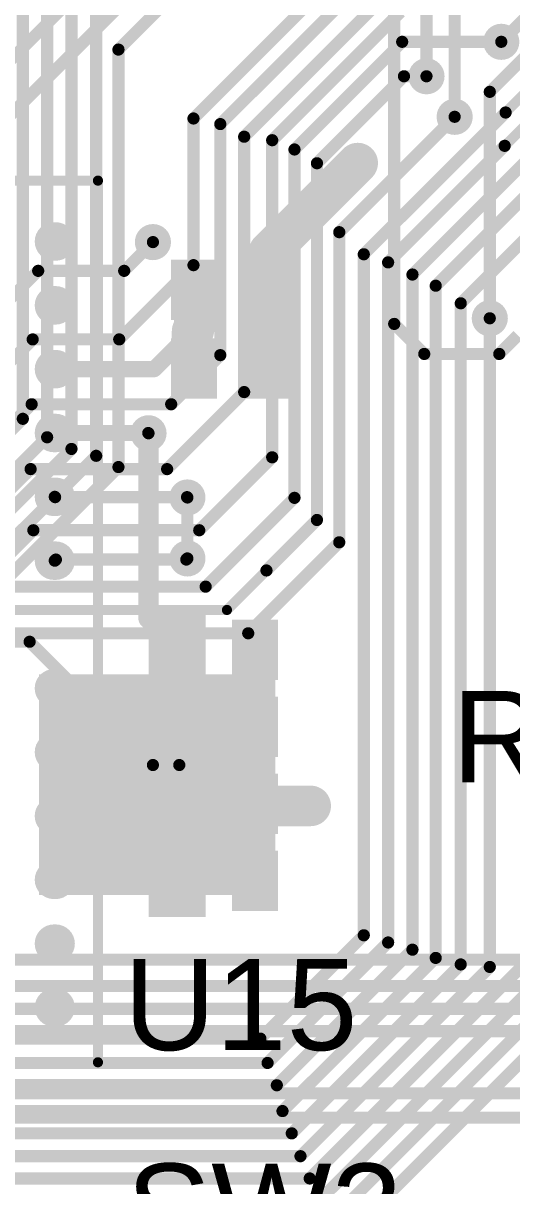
# Model space of a CAD drawing. Header units: millimetres. Extents: x -0.39 to 4.37, y -0.38 to 3.54.
# Drawn here: x 1.048 to 1.289, y 0.075 to 0.649 of the extents above; entities that cross this region are included whole.
import ezdxf

# ---------------------------------------------------------------- set-up
doc = ezdxf.new("R2010")
doc.units = ezdxf.units.MM
doc.header["$MEASUREMENT"] = 0
for name, color, linetype in [('BottomLayer', 5, 'Continuous'), ('BottomPaste', 16, 'Continuous'), ('BottomSolder', 6, 'Continuous'), ('TopLayer', 1, 'Continuous'), ('TopOverlay', 2, 'Continuous'), ('TopPaste', 8, 'Continuous'), ('TopSolder', 216, 'Continuous'), ('ViaHoleLayer', 16, 'Continuous')]:
    doc.layers.add(name, color=color, linetype=linetype)
doc.styles.add('Arial', font='', dxfattribs={"height": 0.2})
doc.styles.get('Arial').set_extended_font_data('Arial')

# ---------------------------------------------------------------- blocks, each defined once
blk = doc.blocks.new('C__0402_B_20')
at = {"layer": 'BottomLayer'}
for points in [[(-0.0095, 0.0125), (-0.0095, -0.0125), (-0.0275, -0.0125), (-0.0275, 0.0125)], [(0.0275, 0.0125), (0.0275, -0.0125), (0.0095, -0.0125), (0.0095, 0.0125)]]:
    blk.add_hatch(color=5, dxfattribs=at).paths.add_polyline_path(points)
at = {"layer": 'BottomPaste'}
for points in [[(-0.0095, 0.0125), (-0.0095, -0.0125), (-0.0275, -0.0125), (-0.0275, 0.0125)], [(0.0275, 0.0125), (0.0275, -0.0125), (0.0095, -0.0125), (0.0095, 0.0125)]]:
    blk.add_hatch(color=16, dxfattribs=at).paths.add_polyline_path(points)
at = {"layer": 'BottomSolder'}
for points in [[(-0.00714, 0.01486), (-0.00714, -0.01486), (-0.02986, -0.01486), (-0.02986, 0.01486)], [(0.02986, 0.01486), (0.02986, -0.01486), (0.00714, -0.01486), (0.00714, 0.01486)]]:
    blk.add_hatch(color=6, dxfattribs=at).paths.add_polyline_path(points)
blk = doc.blocks.new('C__0402_B_22')
at = {"layer": 'BottomLayer'}
for points in [[(-0.0095, 0.0125), (-0.0095, -0.0125), (-0.0275, -0.0125), (-0.0275, 0.0125)], [(0.0275, 0.0125), (0.0275, -0.0125), (0.0095, -0.0125), (0.0095, 0.0125)]]:
    blk.add_hatch(color=5, dxfattribs=at).paths.add_polyline_path(points)
at = {"layer": 'BottomPaste'}
for points in [[(-0.0095, 0.0125), (-0.0095, -0.0125), (-0.0275, -0.0125), (-0.0275, 0.0125)], [(0.0275, 0.0125), (0.0275, -0.0125), (0.0095, -0.0125), (0.0095, 0.0125)]]:
    blk.add_hatch(color=16, dxfattribs=at).paths.add_polyline_path(points)
at = {"layer": 'BottomSolder'}
for points in [[(-0.00714, 0.01486), (-0.00714, -0.01486), (-0.02986, -0.01486), (-0.02986, 0.01486)], [(0.02986, 0.01486), (0.02986, -0.01486), (0.00714, -0.01486), (0.00714, 0.01486)]]:
    blk.add_hatch(color=6, dxfattribs=at).paths.add_polyline_path(points)
blk = doc.blocks.new('C__0402_B_24')
at = {"layer": 'BottomLayer'}
for points in [[(-0.0095, 0.0125), (-0.0095, -0.0125), (-0.0275, -0.0125), (-0.0275, 0.0125)], [(0.0275, 0.0125), (0.0275, -0.0125), (0.0095, -0.0125), (0.0095, 0.0125)]]:
    blk.add_hatch(color=5, dxfattribs=at).paths.add_polyline_path(points)
at = {"layer": 'BottomPaste'}
for points in [[(-0.0095, 0.0125), (-0.0095, -0.0125), (-0.0275, -0.0125), (-0.0275, 0.0125)], [(0.0275, 0.0125), (0.0275, -0.0125), (0.0095, -0.0125), (0.0095, 0.0125)]]:
    blk.add_hatch(color=16, dxfattribs=at).paths.add_polyline_path(points)
at = {"layer": 'BottomSolder'}
for points in [[(-0.00714, 0.01486), (-0.00714, -0.01486), (-0.02986, -0.01486), (-0.02986, 0.01486)], [(0.02986, 0.01486), (0.02986, -0.01486), (0.00714, -0.01486), (0.00714, 0.01486)]]:
    blk.add_hatch(color=6, dxfattribs=at).paths.add_polyline_path(points)
blk = doc.blocks.new('C__0402_B_35')
at = {"layer": 'BottomLayer'}
for points in [[(-0.0095, 0.0125), (-0.0095, -0.0125), (-0.0275, -0.0125), (-0.0275, 0.0125)], [(0.0275, 0.0125), (0.0275, -0.0125), (0.0095, -0.0125), (0.0095, 0.0125)]]:
    blk.add_hatch(color=5, dxfattribs=at).paths.add_polyline_path(points)
at = {"layer": 'BottomPaste'}
for points in [[(-0.0095, 0.0125), (-0.0095, -0.0125), (-0.0275, -0.0125), (-0.0275, 0.0125)], [(0.0275, 0.0125), (0.0275, -0.0125), (0.0095, -0.0125), (0.0095, 0.0125)]]:
    blk.add_hatch(color=16, dxfattribs=at).paths.add_polyline_path(points)
at = {"layer": 'BottomSolder'}
for points in [[(-0.00714, 0.01486), (-0.00714, -0.01486), (-0.02986, -0.01486), (-0.02986, 0.01486)], [(0.02986, 0.01486), (0.02986, -0.01486), (0.00714, -0.01486), (0.00714, 0.01486)]]:
    blk.add_hatch(color=6, dxfattribs=at).paths.add_polyline_path(points)
blk = doc.blocks.new('C__0402_B_295')
at = {"layer": 'BottomLayer'}
for points in [[(-0.0095, 0.0125), (-0.0095, -0.0125), (-0.0275, -0.0125), (-0.0275, 0.0125)], [(0.0275, 0.0125), (0.0275, -0.0125), (0.0095, -0.0125), (0.0095, 0.0125)]]:
    blk.add_hatch(color=5, dxfattribs=at).paths.add_polyline_path(points)
at = {"layer": 'BottomPaste'}
for points in [[(-0.0095, 0.0125), (-0.0095, -0.0125), (-0.0275, -0.0125), (-0.0275, 0.0125)], [(0.0275, 0.0125), (0.0275, -0.0125), (0.0095, -0.0125), (0.0095, 0.0125)]]:
    blk.add_hatch(color=16, dxfattribs=at).paths.add_polyline_path(points)
at = {"layer": 'BottomSolder'}
for points in [[(-0.00714, 0.01486), (-0.00714, -0.01486), (-0.02986, -0.01486), (-0.02986, 0.01486)], [(0.02986, 0.01486), (0.02986, -0.01486), (0.00714, -0.01486), (0.00714, 0.01486)]]:
    blk.add_hatch(color=6, dxfattribs=at).paths.add_polyline_path(points)
blk = doc.blocks.new('C__0402_B_355')
at = {"layer": 'BottomLayer'}
for points in [[(-0.0095, 0.0125), (-0.0095, -0.0125), (-0.0275, -0.0125), (-0.0275, 0.0125)], [(0.0275, 0.0125), (0.0275, -0.0125), (0.0095, -0.0125), (0.0095, 0.0125)]]:
    blk.add_hatch(color=5, dxfattribs=at).paths.add_polyline_path(points)
at = {"layer": 'BottomPaste'}
for points in [[(-0.0095, 0.0125), (-0.0095, -0.0125), (-0.0275, -0.0125), (-0.0275, 0.0125)], [(0.0275, 0.0125), (0.0275, -0.0125), (0.0095, -0.0125), (0.0095, 0.0125)]]:
    blk.add_hatch(color=16, dxfattribs=at).paths.add_polyline_path(points)
at = {"layer": 'BottomSolder'}
for points in [[(-0.00714, 0.01486), (-0.00714, -0.01486), (-0.02986, -0.01486), (-0.02986, 0.01486)], [(0.02986, 0.01486), (0.02986, -0.01486), (0.00714, -0.01486), (0.00714, 0.01486)]]:
    blk.add_hatch(color=6, dxfattribs=at).paths.add_polyline_path(points)
blk = doc.blocks.new('FBGA_178_SDRAM_368')
at = {"layer": 'TopLayer'}
h = blk.add_hatch(color=1, dxfattribs=at)
edge = h.paths.add_edge_path()
edge.add_arc((-0.18898, -0.20433), 0.00551, 0, 180)
edge.add_line((-0.19449, -0.20433), (-0.19449, -0.20512))
edge.add_arc((-0.18898, -0.20512), 0.00551, 180, 360)
edge.add_line((-0.18346, -0.20512), (-0.18346, -0.20433))
h = blk.add_hatch(color=1, dxfattribs=at)
edge = h.paths.add_edge_path()
edge.add_arc((-0.15748, -0.20433), 0.00551, 0, 180)
edge.add_line((-0.16299, -0.20433), (-0.16299, -0.20512))
edge.add_arc((-0.15748, -0.20512), 0.00551, 180, 360)
edge.add_line((-0.15197, -0.20512), (-0.15197, -0.20433))
h = blk.add_hatch(color=1, dxfattribs=at)
edge = h.paths.add_edge_path()
edge.add_arc((-0.12598, -0.20433), 0.00551, 0, 180)
edge.add_line((-0.1315, -0.20433), (-0.1315, -0.20512))
edge.add_arc((-0.12598, -0.20512), 0.00551, 180, 360)
edge.add_line((-0.12047, -0.20512), (-0.12047, -0.20433))
h = blk.add_hatch(color=1, dxfattribs=at)
edge = h.paths.add_edge_path()
edge.add_arc((-0.09449, -0.20433), 0.00551, 0, 180)
edge.add_line((-0.1, -0.20433), (-0.1, -0.20512))
edge.add_arc((-0.09449, -0.20512), 0.00551, 180, 360)
edge.add_line((-0.08898, -0.20512), (-0.08898, -0.20433))
h = blk.add_hatch(color=1, dxfattribs=at)
edge = h.paths.add_edge_path()
edge.add_arc((-0.06299, -0.20433), 0.00551, 0, 180)
edge.add_line((-0.0685, -0.20433), (-0.0685, -0.20512))
edge.add_arc((-0.06299, -0.20512), 0.00551, 180, 360)
edge.add_line((-0.05748, -0.20512), (-0.05748, -0.20433))
h = blk.add_hatch(color=1, dxfattribs=at)
edge = h.paths.add_edge_path()
edge.add_arc((-0.0315, -0.20433), 0.00551, 0, 180)
edge.add_line((-0.03701, -0.20433), (-0.03701, -0.20512))
edge.add_arc((-0.0315, -0.20512), 0.00551, 180, 360)
edge.add_line((-0.02598, -0.20512), (-0.02598, -0.20433))
h = blk.add_hatch(color=1, dxfattribs=at)
edge = h.paths.add_edge_path()
edge.add_arc((0.0315, -0.20433), 0.00551, 0, 180)
edge.add_line((0.02598, -0.20433), (0.02598, -0.20512))
edge.add_arc((0.0315, -0.20512), 0.00551, 180, 360)
edge.add_line((0.03701, -0.20512), (0.03701, -0.20433))
h = blk.add_hatch(color=1, dxfattribs=at)
edge = h.paths.add_edge_path()
edge.add_arc((0.06299, -0.20433), 0.00551, 0, 180)
edge.add_line((0.05748, -0.20433), (0.05748, -0.20512))
edge.add_arc((0.06299, -0.20512), 0.00551, 180, 360)
edge.add_line((0.0685, -0.20512), (0.0685, -0.20433))
h = blk.add_hatch(color=1, dxfattribs=at)
edge = h.paths.add_edge_path()
edge.add_arc((0.09449, -0.20433), 0.00551, 0, 180)
edge.add_line((0.08898, -0.20433), (0.08898, -0.20512))
edge.add_arc((0.09449, -0.20512), 0.00551, 180, 360)
edge.add_line((0.1, -0.20512), (0.1, -0.20433))
h = blk.add_hatch(color=1, dxfattribs=at)
edge = h.paths.add_edge_path()
edge.add_arc((0.12598, -0.20433), 0.00551, 0, 180)
edge.add_line((0.12047, -0.20433), (0.12047, -0.20512))
edge.add_arc((0.12598, -0.20512), 0.00551, 180, 360)
edge.add_line((0.1315, -0.20512), (0.1315, -0.20433))
h = blk.add_hatch(color=1, dxfattribs=at)
edge = h.paths.add_edge_path()
edge.add_arc((0.15748, -0.20433), 0.00551, 0, 180)
edge.add_line((0.15197, -0.20433), (0.15197, -0.20512))
edge.add_arc((0.15748, -0.20512), 0.00551, 180, 360)
edge.add_line((0.16299, -0.20512), (0.16299, -0.20433))
h = blk.add_hatch(color=1, dxfattribs=at)
edge = h.paths.add_edge_path()
edge.add_arc((0.18898, -0.20433), 0.00551, 0, 180)
edge.add_line((0.18346, -0.20433), (0.18346, -0.20512))
edge.add_arc((0.18898, -0.20512), 0.00551, 180, 360)
edge.add_line((0.19449, -0.20512), (0.19449, -0.20433))
at = {"layer": 'TopPaste'}
h = blk.add_hatch(color=8, dxfattribs=at)
edge = h.paths.add_edge_path()
edge.add_arc((-0.18898, -0.20433), 0.00551, 0, 180)
edge.add_line((-0.19449, -0.20433), (-0.19449, -0.20512))
edge.add_arc((-0.18898, -0.20512), 0.00551, 180, 360)
edge.add_line((-0.18346, -0.20512), (-0.18346, -0.20433))
h = blk.add_hatch(color=8, dxfattribs=at)
edge = h.paths.add_edge_path()
edge.add_arc((-0.15748, -0.20433), 0.00551, 0, 180)
edge.add_line((-0.16299, -0.20433), (-0.16299, -0.20512))
edge.add_arc((-0.15748, -0.20512), 0.00551, 180, 360)
edge.add_line((-0.15197, -0.20512), (-0.15197, -0.20433))
h = blk.add_hatch(color=8, dxfattribs=at)
edge = h.paths.add_edge_path()
edge.add_arc((-0.12598, -0.20433), 0.00551, 0, 180)
edge.add_line((-0.1315, -0.20433), (-0.1315, -0.20512))
edge.add_arc((-0.12598, -0.20512), 0.00551, 180, 360)
edge.add_line((-0.12047, -0.20512), (-0.12047, -0.20433))
h = blk.add_hatch(color=8, dxfattribs=at)
edge = h.paths.add_edge_path()
edge.add_arc((-0.09449, -0.20433), 0.00551, 0, 180)
edge.add_line((-0.1, -0.20433), (-0.1, -0.20512))
edge.add_arc((-0.09449, -0.20512), 0.00551, 180, 360)
edge.add_line((-0.08898, -0.20512), (-0.08898, -0.20433))
h = blk.add_hatch(color=8, dxfattribs=at)
edge = h.paths.add_edge_path()
edge.add_arc((-0.06299, -0.20433), 0.00551, 0, 180)
edge.add_line((-0.0685, -0.20433), (-0.0685, -0.20512))
edge.add_arc((-0.06299, -0.20512), 0.00551, 180, 360)
edge.add_line((-0.05748, -0.20512), (-0.05748, -0.20433))
h = blk.add_hatch(color=8, dxfattribs=at)
edge = h.paths.add_edge_path()
edge.add_arc((-0.0315, -0.20433), 0.00551, 0, 180)
edge.add_line((-0.03701, -0.20433), (-0.03701, -0.20512))
edge.add_arc((-0.0315, -0.20512), 0.00551, 180, 360)
edge.add_line((-0.02598, -0.20512), (-0.02598, -0.20433))
h = blk.add_hatch(color=8, dxfattribs=at)
edge = h.paths.add_edge_path()
edge.add_arc((0.0315, -0.20433), 0.00551, 0, 180)
edge.add_line((0.02598, -0.20433), (0.02598, -0.20512))
edge.add_arc((0.0315, -0.20512), 0.00551, 180, 360)
edge.add_line((0.03701, -0.20512), (0.03701, -0.20433))
h = blk.add_hatch(color=8, dxfattribs=at)
edge = h.paths.add_edge_path()
edge.add_arc((0.06299, -0.20433), 0.00551, 0, 180)
edge.add_line((0.05748, -0.20433), (0.05748, -0.20512))
edge.add_arc((0.06299, -0.20512), 0.00551, 180, 360)
edge.add_line((0.0685, -0.20512), (0.0685, -0.20433))
h = blk.add_hatch(color=8, dxfattribs=at)
edge = h.paths.add_edge_path()
edge.add_arc((0.09449, -0.20433), 0.00551, 0, 180)
edge.add_line((0.08898, -0.20433), (0.08898, -0.20512))
edge.add_arc((0.09449, -0.20512), 0.00551, 180, 360)
edge.add_line((0.1, -0.20512), (0.1, -0.20433))
h = blk.add_hatch(color=8, dxfattribs=at)
edge = h.paths.add_edge_path()
edge.add_arc((0.12598, -0.20433), 0.00551, 0, 180)
edge.add_line((0.12047, -0.20433), (0.12047, -0.20512))
edge.add_arc((0.12598, -0.20512), 0.00551, 180, 360)
edge.add_line((0.1315, -0.20512), (0.1315, -0.20433))
h = blk.add_hatch(color=8, dxfattribs=at)
edge = h.paths.add_edge_path()
edge.add_arc((0.15748, -0.20433), 0.00551, 0, 180)
edge.add_line((0.15197, -0.20433), (0.15197, -0.20512))
edge.add_arc((0.15748, -0.20512), 0.00551, 180, 360)
edge.add_line((0.16299, -0.20512), (0.16299, -0.20433))
h = blk.add_hatch(color=8, dxfattribs=at)
edge = h.paths.add_edge_path()
edge.add_arc((0.18898, -0.20433), 0.00551, 0, 180)
edge.add_line((0.18346, -0.20433), (0.18346, -0.20512))
edge.add_arc((0.18898, -0.20512), 0.00551, 180, 360)
edge.add_line((0.19449, -0.20512), (0.19449, -0.20433))
at = {"layer": 'TopSolder'}
h = blk.add_hatch(color=216, dxfattribs=at)
edge = h.paths.add_edge_path()
edge.add_arc((-0.18898, -0.20433), 0.00951, 0, 180)
edge.add_line((-0.19849, -0.20433), (-0.19849, -0.20512))
edge.add_arc((-0.18898, -0.20512), 0.00951, 180, 360)
edge.add_line((-0.17946, -0.20512), (-0.17946, -0.20433))
h = blk.add_hatch(color=216, dxfattribs=at)
edge = h.paths.add_edge_path()
edge.add_arc((-0.15748, -0.20433), 0.00951, 0, 180)
edge.add_line((-0.16699, -0.20433), (-0.16699, -0.20512))
edge.add_arc((-0.15748, -0.20512), 0.00951, 180, 360)
edge.add_line((-0.14797, -0.20512), (-0.14797, -0.20433))
h = blk.add_hatch(color=216, dxfattribs=at)
edge = h.paths.add_edge_path()
edge.add_arc((-0.12598, -0.20433), 0.00951, 0, 180)
edge.add_line((-0.1355, -0.20433), (-0.1355, -0.20512))
edge.add_arc((-0.12598, -0.20512), 0.00951, 180, 360)
edge.add_line((-0.11647, -0.20512), (-0.11647, -0.20433))
h = blk.add_hatch(color=216, dxfattribs=at)
edge = h.paths.add_edge_path()
edge.add_arc((-0.09449, -0.20433), 0.00951, 0, 180)
edge.add_line((-0.104, -0.20433), (-0.104, -0.20512))
edge.add_arc((-0.09449, -0.20512), 0.00951, 180, 360)
edge.add_line((-0.08498, -0.20512), (-0.08498, -0.20433))
h = blk.add_hatch(color=216, dxfattribs=at)
edge = h.paths.add_edge_path()
edge.add_arc((-0.06299, -0.20433), 0.00951, 0, 180)
edge.add_line((-0.0725, -0.20433), (-0.0725, -0.20512))
edge.add_arc((-0.06299, -0.20512), 0.00951, 180, 360)
edge.add_line((-0.05348, -0.20512), (-0.05348, -0.20433))
h = blk.add_hatch(color=216, dxfattribs=at)
edge = h.paths.add_edge_path()
edge.add_arc((-0.0315, -0.20433), 0.00951, 0, 180)
edge.add_line((-0.04101, -0.20433), (-0.04101, -0.20512))
edge.add_arc((-0.0315, -0.20512), 0.00951, 180, 360)
edge.add_line((-0.02198, -0.20512), (-0.02198, -0.20433))
h = blk.add_hatch(color=216, dxfattribs=at)
edge = h.paths.add_edge_path()
edge.add_arc((0.0315, -0.20433), 0.00951, 0, 180)
edge.add_line((0.02198, -0.20433), (0.02198, -0.20512))
edge.add_arc((0.0315, -0.20512), 0.00951, 180, 360)
edge.add_line((0.04101, -0.20512), (0.04101, -0.20433))
h = blk.add_hatch(color=216, dxfattribs=at)
edge = h.paths.add_edge_path()
edge.add_arc((0.06299, -0.20433), 0.00951, 0, 180)
edge.add_line((0.05348, -0.20433), (0.05348, -0.20512))
edge.add_arc((0.06299, -0.20512), 0.00951, 180, 360)
edge.add_line((0.0725, -0.20512), (0.0725, -0.20433))
h = blk.add_hatch(color=216, dxfattribs=at)
edge = h.paths.add_edge_path()
edge.add_arc((0.09449, -0.20433), 0.00951, 0, 180)
edge.add_line((0.08498, -0.20433), (0.08498, -0.20512))
edge.add_arc((0.09449, -0.20512), 0.00951, 180, 360)
edge.add_line((0.104, -0.20512), (0.104, -0.20433))
h = blk.add_hatch(color=216, dxfattribs=at)
edge = h.paths.add_edge_path()
edge.add_arc((0.12598, -0.20433), 0.00951, 0, 180)
edge.add_line((0.11647, -0.20433), (0.11647, -0.20512))
edge.add_arc((0.12598, -0.20512), 0.00951, 180, 360)
edge.add_line((0.1355, -0.20512), (0.1355, -0.20433))
h = blk.add_hatch(color=216, dxfattribs=at)
edge = h.paths.add_edge_path()
edge.add_arc((0.15748, -0.20433), 0.00951, 0, 180)
edge.add_line((0.14797, -0.20433), (0.14797, -0.20512))
edge.add_arc((0.15748, -0.20512), 0.00951, 180, 360)
edge.add_line((0.16699, -0.20512), (0.16699, -0.20433))
h = blk.add_hatch(color=216, dxfattribs=at)
edge = h.paths.add_edge_path()
edge.add_arc((0.18898, -0.20433), 0.00951, 0, 180)
edge.add_line((0.17946, -0.20433), (0.17946, -0.20512))
edge.add_arc((0.18898, -0.20512), 0.00951, 180, 360)
edge.add_line((0.19849, -0.20512), (0.19849, -0.20433))
at = {"layer": 'TopOverlay', "const_width": 0.005}
for points in [[(-0.216, 0.227), (-0.216, -0.226)], [(0.219, 0.227), (0.219, -0.226)], [(-0.216, -0.226), (0.219, -0.226)]]:
    blk.add_lwpolyline(points, dxfattribs=at)
at = {"layer": 'TopOverlay', "const_width": 0.0025}
for points in [[(-0.21725, -0.226, 1), (-0.21475, -0.226, 1)], [(-0.21725, -0.226, 1), (-0.21475, -0.226, 1)], [(0.21775, -0.226, 1), (0.22025, -0.226, 1)], [(0.21775, -0.226, 1), (0.22025, -0.226, 1)]]:
    blk.add_lwpolyline(points, format="xyb", close=True, dxfattribs=at)

msp = doc.modelspace()

# ---------------------------------------------------------------- hatches: boundary and pattern name
at = {"layer": 'BottomLayer'}
h = msp.add_hatch(color=5, dxfattribs=at)
edge = h.paths.add_edge_path()
edge.add_arc((1.28382, 0.63982), 0.00492, 0, 360)
h = msp.add_hatch(color=5, dxfattribs=at)
edge = h.paths.add_edge_path()
edge.add_arc((1.24692, 0.62282), 0.00492, 0, 360)
h = msp.add_hatch(color=5, dxfattribs=at)
edge = h.paths.add_edge_path()
edge.add_arc((1.26082, 0.60282), 0.00492, 0, 360)
h = msp.add_hatch(color=5, dxfattribs=at)
edge = h.paths.add_edge_path()
edge.add_arc((1.213, 0.58), 0.00591, 0, 360)
h = msp.add_hatch(color=5, dxfattribs=at)
edge = h.paths.add_edge_path()
edge.add_arc((1.112, 0.541), 0.00492, 0, 360)
h = msp.add_hatch(color=5, dxfattribs=at)
edge = h.paths.add_edge_path()
edge.add_arc((1.27814, 0.50342), 0.00492, 0, 360)
h = msp.add_hatch(color=5, dxfattribs=at)
edge = h.paths.add_edge_path()
edge.add_arc((1.13132, 0.49706), 0.00591, 0, 360)
h = msp.add_hatch(color=5, dxfattribs=at)
edge = h.paths.add_edge_path()
edge.add_arc((1.10982, 0.44669), 0.00492, 0, 360)
h = msp.add_hatch(color=5, dxfattribs=at)
edge = h.paths.add_edge_path()
edge.add_arc((1.129, 0.415), 0.00492, 0, 360)
h = msp.add_hatch(color=5, dxfattribs=at)
edge = h.paths.add_edge_path()
edge.add_arc((1.129, 0.38492), 0.00492, 0, 360)
msp.add_hatch(color=5, dxfattribs=at).paths.add_polyline_path([(1.10982, 0.208), (1.138, 0.208), (1.138, 0.3595), (1.10982, 0.3595)])
h = msp.add_hatch(color=5, dxfattribs=at)
edge = h.paths.add_edge_path()
edge.add_arc((1.125, 0.283), 0.00492, 0, 360)
h = msp.add_hatch(color=5, dxfattribs=at)
edge = h.paths.add_edge_path()
edge.add_arc((1.18982, 0.26282), 0.00591, 0, 360)
at = {"layer": 'BottomSolder'}
h = msp.add_hatch(color=6, dxfattribs=at)
edge = h.paths.add_edge_path()
edge.add_arc((1.28382, 0.63982), 0.00892, 0, 360)
h = msp.add_hatch(color=6, dxfattribs=at)
edge = h.paths.add_edge_path()
edge.add_arc((1.24692, 0.62282), 0.00892, 0, 360)
h = msp.add_hatch(color=6, dxfattribs=at)
edge = h.paths.add_edge_path()
edge.add_arc((1.26082, 0.60282), 0.00892, 0, 360)
h = msp.add_hatch(color=6, dxfattribs=at)
edge = h.paths.add_edge_path()
edge.add_arc((1.213, 0.58), 0.00991, 0, 360)
h = msp.add_hatch(color=6, dxfattribs=at)
edge = h.paths.add_edge_path()
edge.add_arc((1.112, 0.541), 0.00892, 0, 360)
h = msp.add_hatch(color=6, dxfattribs=at)
edge = h.paths.add_edge_path()
edge.add_arc((1.27814, 0.50342), 0.00892, 0, 360)
h = msp.add_hatch(color=6, dxfattribs=at)
edge = h.paths.add_edge_path()
edge.add_arc((1.13132, 0.49706), 0.00991, 0, 360)
h = msp.add_hatch(color=6, dxfattribs=at)
edge = h.paths.add_edge_path()
edge.add_arc((1.10982, 0.44669), 0.00892, 0, 360)
h = msp.add_hatch(color=6, dxfattribs=at)
edge = h.paths.add_edge_path()
edge.add_arc((1.129, 0.415), 0.00892, 0, 360)
h = msp.add_hatch(color=6, dxfattribs=at)
edge = h.paths.add_edge_path()
edge.add_arc((1.129, 0.38492), 0.00892, 0, 360)
h = msp.add_hatch(color=6, dxfattribs=at)
edge = h.paths.add_edge_path()
edge.add_arc((1.125, 0.283), 0.00892, 0, 360)
h = msp.add_hatch(color=6, dxfattribs=at)
edge = h.paths.add_edge_path()
edge.add_arc((1.18982, 0.26282), 0.00991, 0, 360)
at = {"layer": 'TopLayer'}
h = msp.add_hatch(color=1, dxfattribs=at)
edge = h.paths.add_edge_path()
edge.add_arc((1.28382, 0.63982), 0.00492, 0, 360)
h = msp.add_hatch(color=1, dxfattribs=at)
edge = h.paths.add_edge_path()
edge.add_arc((1.24692, 0.62282), 0.00492, 0, 360)
h = msp.add_hatch(color=1, dxfattribs=at)
edge = h.paths.add_edge_path()
edge.add_arc((1.26082, 0.60282), 0.00492, 0, 360)
h = msp.add_hatch(color=1, dxfattribs=at)
edge = h.paths.add_edge_path()
edge.add_arc((1.213, 0.58), 0.00591, 0, 360)
h = msp.add_hatch(color=1, dxfattribs=at)
edge = h.paths.add_edge_path()
edge.add_arc((1.112, 0.541), 0.00492, 0, 360)
h = msp.add_hatch(color=1, dxfattribs=at)
edge = h.paths.add_edge_path()
edge.add_arc((1.27814, 0.50342), 0.00492, 0, 360)
h = msp.add_hatch(color=1, dxfattribs=at)
edge = h.paths.add_edge_path()
edge.add_arc((1.13132, 0.49706), 0.00591, 0, 360)
h = msp.add_hatch(color=1, dxfattribs=at)
edge = h.paths.add_edge_path()
edge.add_arc((1.10982, 0.44669), 0.00492, 0, 360)
h = msp.add_hatch(color=1, dxfattribs=at)
edge = h.paths.add_edge_path()
edge.add_arc((1.129, 0.415), 0.00492, 0, 360)
h = msp.add_hatch(color=1, dxfattribs=at)
edge = h.paths.add_edge_path()
edge.add_arc((1.129, 0.38492), 0.00492, 0, 360)
msp.add_hatch(color=1, dxfattribs=at).paths.add_polyline_path([(1.05582, 0.21882), (1.16182, 0.21882), (1.16182, 0.32782), (1.05582, 0.32782)])
h = msp.add_hatch(color=1, dxfattribs=at)
edge = h.paths.add_edge_path()
edge.add_arc((1.125, 0.283), 0.00492, 0, 360)
h = msp.add_hatch(color=1, dxfattribs=at)
edge = h.paths.add_edge_path()
edge.add_arc((1.18982, 0.26282), 0.00591, 0, 360)
at = {"layer": 'TopSolder'}
h = msp.add_hatch(color=216, dxfattribs=at)
edge = h.paths.add_edge_path()
edge.add_arc((1.28382, 0.63982), 0.00892, 0, 360)
h = msp.add_hatch(color=216, dxfattribs=at)
edge = h.paths.add_edge_path()
edge.add_arc((1.24692, 0.62282), 0.00892, 0, 360)
h = msp.add_hatch(color=216, dxfattribs=at)
edge = h.paths.add_edge_path()
edge.add_arc((1.26082, 0.60282), 0.00892, 0, 360)
h = msp.add_hatch(color=216, dxfattribs=at)
edge = h.paths.add_edge_path()
edge.add_arc((1.213, 0.58), 0.00991, 0, 360)
h = msp.add_hatch(color=216, dxfattribs=at)
edge = h.paths.add_edge_path()
edge.add_arc((1.112, 0.541), 0.00892, 0, 360)
h = msp.add_hatch(color=216, dxfattribs=at)
edge = h.paths.add_edge_path()
edge.add_arc((1.27814, 0.50342), 0.00892, 0, 360)
h = msp.add_hatch(color=216, dxfattribs=at)
edge = h.paths.add_edge_path()
edge.add_arc((1.13132, 0.49706), 0.00991, 0, 360)
h = msp.add_hatch(color=216, dxfattribs=at)
edge = h.paths.add_edge_path()
edge.add_arc((1.10982, 0.44669), 0.00892, 0, 360)
h = msp.add_hatch(color=216, dxfattribs=at)
edge = h.paths.add_edge_path()
edge.add_arc((1.129, 0.415), 0.00892, 0, 360)
h = msp.add_hatch(color=216, dxfattribs=at)
edge = h.paths.add_edge_path()
edge.add_arc((1.129, 0.38492), 0.00892, 0, 360)
h = msp.add_hatch(color=216, dxfattribs=at)
edge = h.paths.add_edge_path()
edge.add_arc((1.125, 0.283), 0.00892, 0, 360)
h = msp.add_hatch(color=216, dxfattribs=at)
edge = h.paths.add_edge_path()
edge.add_arc((1.18982, 0.26282), 0.00991, 0, 360)
at = {"layer": 'ViaHoleLayer'}
h = msp.add_hatch(color=16, dxfattribs=at)
edge = h.paths.add_edge_path()
edge.add_arc((1.28382, 0.63982), 0.00394, 0, 360)
h = msp.add_hatch(color=16, dxfattribs=at)
edge = h.paths.add_edge_path()
edge.add_arc((1.24692, 0.62282), 0.00394, 0, 360)
h = msp.add_hatch(color=16, dxfattribs=at)
edge = h.paths.add_edge_path()
edge.add_arc((1.26082, 0.60282), 0.00394, 0, 360)
h = msp.add_hatch(color=16, dxfattribs=at)
edge = h.paths.add_edge_path()
edge.add_arc((1.213, 0.58), 0.00394, 0, 360)
h = msp.add_hatch(color=16, dxfattribs=at)
edge = h.paths.add_edge_path()
edge.add_arc((1.112, 0.541), 0.00394, 0, 360)
h = msp.add_hatch(color=16, dxfattribs=at)
edge = h.paths.add_edge_path()
edge.add_arc((1.27814, 0.50342), 0.00394, 0, 360)
h = msp.add_hatch(color=16, dxfattribs=at)
edge = h.paths.add_edge_path()
edge.add_arc((1.13132, 0.49706), 0.00394, 0, 360)
h = msp.add_hatch(color=16, dxfattribs=at)
edge = h.paths.add_edge_path()
edge.add_arc((1.10982, 0.44669), 0.00394, 0, 360)
h = msp.add_hatch(color=16, dxfattribs=at)
edge = h.paths.add_edge_path()
edge.add_arc((1.129, 0.415), 0.00394, 0, 360)
h = msp.add_hatch(color=16, dxfattribs=at)
edge = h.paths.add_edge_path()
edge.add_arc((1.129, 0.38492), 0.00394, 0, 360)
h = msp.add_hatch(color=16, dxfattribs=at)
edge = h.paths.add_edge_path()
edge.add_arc((1.125, 0.283), 0.00394, 0, 360)
h = msp.add_hatch(color=16, dxfattribs=at)
edge = h.paths.add_edge_path()
edge.add_arc((1.18982, 0.26282), 0.00394, 0, 360)

# ---------------------------------------------------------------- linework, layer by layer
at = {"layer": 'BottomLayer'}
for points, const_width in [([(1.04782, 0.45382), (1.04782, 0.76382)], 0.006), ([(1.28382, 0.63982), (1.40164, 0.75764)], 0.006), ([(1.05982, 0.44471), (1.05982, 0.75182)], 0.006), ([(1.231, 0.50064), (1.231, 0.74364)], 0.006), ([(1.07182, 0.43895), (1.07182, 0.74082)], 0.006), ([(1.095, 0.636), (1.19882, 0.73982)], 0.006), ([(1.27814, 0.61514), (1.405, 0.742)], 0.006), ([(1.084, 0.43557), (1.084, 0.729)], 0.006), ([(1.24692, 0.62282), (1.24692, 0.72392)], 0.006), ([(1.26082, 0.60282), (1.26082, 0.66582)], 0.006), ([(1.095, 0.43), (1.095, 0.636)], 0.006), ([(1.27814, 0.50342), (1.27814, 0.61514)], 0.006), ([(1.16932, 0.53632), (1.213, 0.58)], 0.02), ([(1.16932, 0.51745), (1.16932, 0.53632)], 0.02), ([(1.13232, 0.49806), (1.13232, 0.51745)], 0.02), ([(1.16932, 0.47867), (1.16932, 0.51745)], 0.02), ([(1.13132, 0.47967), (1.13132, 0.49706)], 0.02), ([(1.13209, 0.49706), (1.13209, 0.49783)], 0.02), ([(1.231, 0.50064), (1.24582, 0.48582)], 0.006), ([(1.28282, 0.48582), (1.292, 0.495)], 0.006), ([(1.13132, 0.47967), (1.13232, 0.47867)], 0.02), ([(1.24582, 0.48582), (1.28282, 0.48582)], 0.006), ([(1.00031, 0.40631), (1.04782, 0.45382)], 0.006), ([(1.02167, 0.40656), (1.05982, 0.44471)], 0.006), ([(1.10982, 0.35532), (1.10982, 0.44669)], 0.01), ([(1.0257, 0.39282), (1.07182, 0.43895)], 0.006), ([(1.02325, 0.37481), (1.084, 0.43557)], 0.006), ([(1.02482, 0.35982), (1.095, 0.43)], 0.006), ([(1.129, 0.38492), (1.129, 0.415)], 0.006), ([(1.10982, 0.35532), (1.11782, 0.34732)], 0.01), ([(1.11782, 0.34732), (1.12132, 0.34732)], 0.01), ([(1.12132, 0.34732), (1.12532, 0.34332)], 0.01), ([(0.60632, 0.34382), (1.05118, 0.34382)], 0.006), ([(1.05118, 0.34382), (1.112, 0.283)], 0.006), ([(1.12532, 0.33982), (1.12532, 0.34332)], 0.01), ([(1.12532, 0.32382), (1.12532, 0.33982)], 0.01), ([(1.16232, 0.30182), (1.16232, 0.33982)], 0.02), ([(1.12532, 0.30182), (1.12532, 0.32382)], 0.012), ([(1.16232, 0.26382), (1.16232, 0.30182)], 0.02), ([(1.12532, 0.283), (1.12532, 0.30182)], 0.012), ([(1.12532, 0.26382), (1.12532, 0.283)], 0.012), ([(1.112, 0.283), (1.125, 0.283)], 0.006), ([(1.12532, 0.22582), (1.12532, 0.26382)], 0.012), ([(1.16232, 0.26382), (1.16332, 0.26282)], 0.02), ([(1.16232, 0.22582), (1.16232, 0.26382)], 0.02), ([(1.16332, 0.26282), (1.18982, 0.26282)], 0.02), ([(0.92775, 0.187), (1.30444, 0.187)], 0.006), ([(0.92464, 0.174), (1.31, 0.174)], 0.006), ([(0.71518, 0.16267), (1.31767, 0.16267)], 0.006), ([(0.72967, 0.15167), (1.32267, 0.15167)], 0.006), ([(0.7814, 0.121), (1.31144, 0.121)], 0.006), ([(0.77164, 0.109), (1.315, 0.109)], 0.006)]:
    msp.add_lwpolyline(points, dxfattribs=dict(at, const_width=const_width))
for points, const_width in [([(1.28232, 0.63982, 1), (1.28532, 0.63982, 1)], 0.003), ([(1.0935, 0.636, 1), (1.0965, 0.636, 1)], 0.003), ([(1.0935, 0.636, 1), (1.0965, 0.636, 1)], 0.003), ([(1.24542, 0.62282, 1), (1.24842, 0.62282, 1)], 0.003), ([(1.27664, 0.61514, 1), (1.27964, 0.61514, 1)], 0.003), ([(1.27664, 0.61514, 1), (1.27964, 0.61514, 1)], 0.003), ([(1.25932, 0.60282, 1), (1.26232, 0.60282, 1)], 0.003), ([(1.208, 0.58, 1), (1.218, 0.58, 1)], 0.01), ([(1.16432, 0.53632, 1), (1.17432, 0.53632, 1)], 0.01), ([(1.16432, 0.53632, 1), (1.17432, 0.53632, 1)], 0.01), ([(1.12732, 0.51745, 1), (1.13732, 0.51745, 1)], 0.01), ([(1.16432, 0.51745, 1), (1.17432, 0.51745, 1)], 0.01), ([(1.16432, 0.51745, 1), (1.17432, 0.51745, 1)], 0.01), ([(1.12632, 0.49706, 1), (1.13632, 0.49706, 1)], 0.01), ([(1.12709, 0.49783, 1), (1.13709, 0.49783, 1)], 0.01), ([(1.12709, 0.49706, 1), (1.13709, 0.49706, 1)], 0.01), ([(1.12732, 0.49806, 1), (1.13732, 0.49806, 1)], 0.01), ([(1.27664, 0.50342, 1), (1.27964, 0.50342, 1)], 0.003), ([(1.2295, 0.50064, 1), (1.2325, 0.50064, 1)], 0.003), ([(1.2295, 0.50064, 1), (1.2325, 0.50064, 1)], 0.003), ([(1.12632, 0.47967, 1), (1.13632, 0.47967, 1)], 0.01), ([(1.12632, 0.47967, 1), (1.13632, 0.47967, 1)], 0.01), ([(1.12732, 0.47867, 1), (1.13732, 0.47867, 1)], 0.01), ([(1.16432, 0.47867, 1), (1.17432, 0.47867, 1)], 0.01), ([(1.24432, 0.48582, 1), (1.24732, 0.48582, 1)], 0.003), ([(1.24432, 0.48582, 1), (1.24732, 0.48582, 1)], 0.003), ([(1.28132, 0.48582, 1), (1.28432, 0.48582, 1)], 0.003), ([(1.28132, 0.48582, 1), (1.28432, 0.48582, 1)], 0.003), ([(1.04632, 0.45382, 1), (1.04932, 0.45382, 1)], 0.003), ([(1.04632, 0.45382, 1), (1.04932, 0.45382, 1)], 0.003), ([(1.05832, 0.44471, 1), (1.06132, 0.44471, 1)], 0.003), ([(1.05832, 0.44471, 1), (1.06132, 0.44471, 1)], 0.003), ([(1.10732, 0.44669, 1), (1.11232, 0.44669, 1)], 0.005), ([(1.07032, 0.43895, 1), (1.07332, 0.43895, 1)], 0.003), ([(1.07032, 0.43895, 1), (1.07332, 0.43895, 1)], 0.003), ([(1.0825, 0.43557, 1), (1.0855, 0.43557, 1)], 0.003), ([(1.0825, 0.43557, 1), (1.0855, 0.43557, 1)], 0.003), ([(1.0935, 0.43, 1), (1.0965, 0.43, 1)], 0.003), ([(1.0935, 0.43, 1), (1.0965, 0.43, 1)], 0.003), ([(1.1275, 0.415, 1), (1.1305, 0.415, 1)], 0.003), ([(1.1275, 0.38492, 1), (1.1305, 0.38492, 1)], 0.003), ([(1.10732, 0.35532, 1), (1.11232, 0.35532, 1)], 0.005), ([(1.10732, 0.35532, 1), (1.11232, 0.35532, 1)], 0.005), ([(1.11532, 0.34732, 1), (1.12032, 0.34732, 1)], 0.005), ([(1.11532, 0.34732, 1), (1.12032, 0.34732, 1)], 0.005), ([(1.11882, 0.34732, 1), (1.12382, 0.34732, 1)], 0.005), ([(1.11882, 0.34732, 1), (1.12382, 0.34732, 1)], 0.005), ([(1.04968, 0.34382, 1), (1.05268, 0.34382, 1)], 0.003), ([(1.04968, 0.34382, 1), (1.05268, 0.34382, 1)], 0.003), ([(1.12282, 0.34332, 1), (1.12782, 0.34332, 1)], 0.005), ([(1.12282, 0.34332, 1), (1.12782, 0.34332, 1)], 0.005), ([(1.12282, 0.33982, 1), (1.12782, 0.33982, 1)], 0.005), ([(1.12282, 0.33982, 1), (1.12782, 0.33982, 1)], 0.005), ([(1.15732, 0.33982, 1), (1.16732, 0.33982, 1)], 0.01), ([(1.12232, 0.32382, 1), (1.12832, 0.32382, 1)], 0.006), ([(1.12282, 0.32382, 1), (1.12782, 0.32382, 1)], 0.005), ([(1.15732, 0.30182, 1), (1.16732, 0.30182, 1)], 0.01), ([(1.15732, 0.30182, 1), (1.16732, 0.30182, 1)], 0.01), ([(1.12232, 0.30182, 1), (1.12832, 0.30182, 1)], 0.006), ([(1.12232, 0.30182, 1), (1.12832, 0.30182, 1)], 0.006), ([(1.12232, 0.283, 1), (1.12832, 0.283, 1)], 0.006), ([(1.12232, 0.283, 1), (1.12832, 0.283, 1)], 0.006), ([(1.1105, 0.283, 1), (1.1135, 0.283, 1)], 0.003), ([(1.1105, 0.283, 1), (1.1135, 0.283, 1)], 0.003), ([(1.1235, 0.283, 1), (1.1265, 0.283, 1)], 0.003), ([(1.12232, 0.26382, 1), (1.12832, 0.26382, 1)], 0.006), ([(1.12232, 0.26382, 1), (1.12832, 0.26382, 1)], 0.006), ([(1.15732, 0.26382, 1), (1.16732, 0.26382, 1)], 0.01), ([(1.15732, 0.26382, 1), (1.16732, 0.26382, 1)], 0.01), ([(1.15732, 0.26382, 1), (1.16732, 0.26382, 1)], 0.01), ([(1.15832, 0.26282, 1), (1.16832, 0.26282, 1)], 0.01), ([(1.15832, 0.26282, 1), (1.16832, 0.26282, 1)], 0.01), ([(1.18482, 0.26282, 1), (1.19482, 0.26282, 1)], 0.01), ([(1.15732, 0.22582, 1), (1.16732, 0.22582, 1)], 0.01), ([(1.12232, 0.22582, 1), (1.12832, 0.22582, 1)], 0.006)]:
    msp.add_lwpolyline(points, format="xyb", close=True, dxfattribs=dict(at, const_width=const_width))
at = {"layer": 'TopLayer'}
for points, const_width in [([(1.025, 0.587), (1.13082, 0.69282)], 0.006), ([(1.132, 0.602), (1.22582, 0.69582)], 0.006), ([(0.98682, 0.57582), (1.09982, 0.68882)], 0.006), ([(1.14523, 0.59923), (1.228, 0.682)], 0.006), ([(1.157, 0.593), (1.23282, 0.66882)], 0.006), ([(1.28595, 0.60495), (1.3545, 0.6735)], 0.005), ([(1.2855, 0.5885), (1.3605, 0.6635)], 0.005), ([(1.17082, 0.59127), (1.2341, 0.65454)], 0.006), ([(1.18182, 0.58671), (1.23493, 0.63982)], 0.006), ([(1.23493, 0.63982), (1.28382, 0.63982)], 0.006), ([(1.1929, 0.5799), (1.23582, 0.62282)], 0.006), ([(1.23582, 0.62282), (1.24692, 0.62282)], 0.006), ([(1.132, 0.52963), (1.132, 0.602)], 0.006), ([(1.2039, 0.5459), (1.26082, 0.60282)], 0.006), ([(1.216, 0.535), (1.28595, 0.60495)], 0.006), ([(1.14523, 0.48523), (1.14523, 0.59923)], 0.006), ([(1.157, 0.467), (1.157, 0.593)], 0.006), ([(1.17082, 0.43482), (1.17082, 0.59127)], 0.006), ([(1.228, 0.531), (1.2855, 0.5885)], 0.006), ([(1.18182, 0.41482), (1.18182, 0.58671)], 0.006), ([(1.1929, 0.4039), (1.1929, 0.5799)], 0.006), ([(1.24, 0.525), (1.2965, 0.5815)], 0.006), ([(1.25148, 0.51948), (1.306, 0.574)], 0.006), ([(1.26382, 0.51082), (1.3205, 0.5675)], 0.006), ([(1.2039, 0.3929), (1.2039, 0.5459)], 0.006), ([(1.09782, 0.52682), (1.112, 0.541)], 0.006), ([(1.216, 0.199), (1.216, 0.535)], 0.006), ([(1.228, 0.19544), (1.228, 0.531)], 0.006), ([(1.0384, 0.50981), (1.05541, 0.52682)], 0.006), ([(1.05541, 0.52682), (1.09782, 0.52682)], 0.006), ([(1.09537, 0.493), (1.132, 0.52963)], 0.006), ([(1.24, 0.19189), (1.24, 0.525)], 0.006), ([(1.25148, 0.18782), (1.25148, 0.51948)], 0.006), ([(1.26382, 0.1846), (1.26382, 0.51082)], 0.006), ([(1.27814, 0.18336), (1.27814, 0.50342)], 0.006), ([(1.11257, 0.47831), (1.13132, 0.49706)], 0.008), ([(1.038, 0.47831), (1.05269, 0.493)], 0.006), ([(1.05269, 0.493), (1.09537, 0.493)], 0.006), ([(1.121, 0.461), (1.14523, 0.48523)], 0.006), ([(1.06359, 0.47831), (1.11257, 0.47831)], 0.008), ([(1.119, 0.429), (1.157, 0.467)], 0.006), ([(1.038, 0.44681), (1.05219, 0.461)], 0.006), ([(1.05219, 0.461), (1.121, 0.461)], 0.006), ([(1.06359, 0.44681), (1.1097, 0.44681)], 0.008), ([(1.1097, 0.44681), (1.10982, 0.44669)], 0.006), ([(1.13484, 0.39884), (1.17082, 0.43482)], 0.006), ([(1.038, 0.41532), (1.05168, 0.429)], 0.006), ([(1.05168, 0.429), (1.119, 0.429)], 0.006), ([(1.06359, 0.41532), (1.06375, 0.41516)], 0.006), ([(1.06375, 0.41516), (1.12884, 0.41516)], 0.006), ([(1.12884, 0.41516), (1.129, 0.415)], 0.006), ([(1.138, 0.371), (1.18182, 0.41482)], 0.006), ([(1.038, 0.38382), (1.05302, 0.39884)], 0.006), ([(1.05302, 0.39884), (1.13484, 0.39884)], 0.006), ([(1.168, 0.379), (1.1929, 0.4039)], 0.006), ([(1.159, 0.348), (1.2039, 0.3929)], 0.006), ([(1.06359, 0.38382), (1.06414, 0.38437)], 0.006), ([(1.06414, 0.38437), (1.12845, 0.38437)], 0.006), ([(1.12845, 0.38437), (1.129, 0.38492)], 0.006), ([(1.1485, 0.3595), (1.168, 0.379)], 0.005), ([(1.02523, 0.371), (1.138, 0.371)], 0.006), ([(1.0192, 0.3595), (1.1485, 0.3595)], 0.005), ([(0.794, 0.348), (1.159, 0.348)], 0.006), ([(1.165, 0.148), (1.216, 0.199)], 0.006), ([(1.16856, 0.136), (1.228, 0.19544)], 0.006), ([(1.18934, 0.079), (1.303, 0.19266)], 0.006), ([(1.19845, 0.057), (1.33582, 0.19437)], 0.006), ([(1.17311, 0.125), (1.24, 0.19189)], 0.006), ([(1.17591, 0.11225), (1.25148, 0.18782)], 0.006), ([(1.19389, 0.068), (1.317, 0.19111)], 0.006), ([(1.20301, 0.046), (1.34882, 0.19182)], 0.006), ([(1.18047, 0.10125), (1.26382, 0.1846)], 0.006), ([(1.18478, 0.09), (1.27814, 0.18336)], 0.006), ([(1.0287, 0.148), (1.165, 0.148)], 0.006), ([(1.0217, 0.136), (1.16856, 0.136)], 0.006), ([(1.0117, 0.125), (1.17311, 0.125)], 0.006), ([(1.00845, 0.11225), (1.17591, 0.11225)], 0.006), ([(0.99575, 0.10125), (1.18047, 0.10125)], 0.006), ([(0.986, 0.09), (1.18478, 0.09)], 0.006), ([(0.977, 0.079), (1.18934, 0.079)], 0.006)]:
    msp.add_lwpolyline(points, dxfattribs=dict(at, const_width=const_width))
for points, const_width in [([(1.23343, 0.63982, 1), (1.23643, 0.63982, 1)], 0.003), ([(1.23343, 0.63982, 1), (1.23643, 0.63982, 1)], 0.003), ([(1.28232, 0.63982, 1), (1.28532, 0.63982, 1)], 0.003), ([(1.23432, 0.62282, 1), (1.23732, 0.62282, 1)], 0.003), ([(1.23432, 0.62282, 1), (1.23732, 0.62282, 1)], 0.003), ([(1.24542, 0.62282, 1), (1.24842, 0.62282, 1)], 0.003), ([(1.1305, 0.602, 1), (1.1335, 0.602, 1)], 0.003), ([(1.1305, 0.602, 1), (1.1335, 0.602, 1)], 0.003), ([(1.25932, 0.60282, 1), (1.26232, 0.60282, 1)], 0.003), ([(1.28445, 0.60495, 1), (1.28745, 0.60495, 1)], 0.003), ([(1.2847, 0.60495, 1), (1.2872, 0.60495, 1)], 0.0025), ([(1.14373, 0.59923, 1), (1.14673, 0.59923, 1)], 0.003), ([(1.14373, 0.59923, 1), (1.14673, 0.59923, 1)], 0.003), ([(1.1555, 0.593, 1), (1.1585, 0.593, 1)], 0.003), ([(1.1555, 0.593, 1), (1.1585, 0.593, 1)], 0.003), ([(1.16932, 0.59127, 1), (1.17232, 0.59127, 1)], 0.003), ([(1.16932, 0.59127, 1), (1.17232, 0.59127, 1)], 0.003), ([(1.284, 0.5885, 1), (1.287, 0.5885, 1)], 0.003), ([(1.28425, 0.5885, 1), (1.28675, 0.5885, 1)], 0.0025), ([(1.18032, 0.58671, 1), (1.18332, 0.58671, 1)], 0.003), ([(1.18032, 0.58671, 1), (1.18332, 0.58671, 1)], 0.003), ([(1.1914, 0.5799, 1), (1.1944, 0.5799, 1)], 0.003), ([(1.1914, 0.5799, 1), (1.1944, 0.5799, 1)], 0.003), ([(1.2024, 0.5459, 1), (1.2054, 0.5459, 1)], 0.003), ([(1.2024, 0.5459, 1), (1.2054, 0.5459, 1)], 0.003), ([(1.1105, 0.541, 1), (1.1135, 0.541, 1)], 0.003), ([(1.2145, 0.535, 1), (1.2175, 0.535, 1)], 0.003), ([(1.2145, 0.535, 1), (1.2175, 0.535, 1)], 0.003), ([(1.2265, 0.531, 1), (1.2295, 0.531, 1)], 0.003), ([(1.2265, 0.531, 1), (1.2295, 0.531, 1)], 0.003), ([(1.05391, 0.52682, 1), (1.05691, 0.52682, 1)], 0.003), ([(1.05391, 0.52682, 1), (1.05691, 0.52682, 1)], 0.003), ([(1.09632, 0.52682, 1), (1.09932, 0.52682, 1)], 0.003), ([(1.09632, 0.52682, 1), (1.09932, 0.52682, 1)], 0.003), ([(1.1305, 0.52963, 1), (1.1335, 0.52963, 1)], 0.003), ([(1.1305, 0.52963, 1), (1.1335, 0.52963, 1)], 0.003), ([(1.2385, 0.525, 1), (1.2415, 0.525, 1)], 0.003), ([(1.2385, 0.525, 1), (1.2415, 0.525, 1)], 0.003), ([(1.24998, 0.51948, 1), (1.25298, 0.51948, 1)], 0.003), ([(1.24998, 0.51948, 1), (1.25298, 0.51948, 1)], 0.003), ([(1.26232, 0.51082, 1), (1.26532, 0.51082, 1)], 0.003), ([(1.26232, 0.51082, 1), (1.26532, 0.51082, 1)], 0.003), ([(1.27664, 0.50342, 1), (1.27964, 0.50342, 1)], 0.003), ([(1.12932, 0.49706, 1), (1.13332, 0.49706, 1)], 0.004), ([(1.05119, 0.493, 1), (1.05419, 0.493, 1)], 0.003), ([(1.05119, 0.493, 1), (1.05419, 0.493, 1)], 0.003), ([(1.09387, 0.493, 1), (1.09687, 0.493, 1)], 0.003), ([(1.09387, 0.493, 1), (1.09687, 0.493, 1)], 0.003), ([(1.14373, 0.48523, 1), (1.14673, 0.48523, 1)], 0.003), ([(1.14373, 0.48523, 1), (1.14673, 0.48523, 1)], 0.003), ([(1.06159, 0.47831, 1), (1.06559, 0.47831, 1)], 0.004), ([(1.11057, 0.47831, 1), (1.11457, 0.47831, 1)], 0.004), ([(1.11057, 0.47831, 1), (1.11457, 0.47831, 1)], 0.004), ([(1.1555, 0.467, 1), (1.1585, 0.467, 1)], 0.003), ([(1.1555, 0.467, 1), (1.1585, 0.467, 1)], 0.003), ([(1.05069, 0.461, 1), (1.05369, 0.461, 1)], 0.003), ([(1.05069, 0.461, 1), (1.05369, 0.461, 1)], 0.003), ([(1.1195, 0.461, 1), (1.1225, 0.461, 1)], 0.003), ([(1.1195, 0.461, 1), (1.1225, 0.461, 1)], 0.003), ([(1.06159, 0.44681, 1), (1.06559, 0.44681, 1)], 0.004), ([(1.1077, 0.44681, 1), (1.1117, 0.44681, 1)], 0.004), ([(1.1082, 0.44681, 1), (1.1112, 0.44681, 1)], 0.003), ([(1.10832, 0.44669, 1), (1.11132, 0.44669, 1)], 0.003), ([(1.16932, 0.43482, 1), (1.17232, 0.43482, 1)], 0.003), ([(1.16932, 0.43482, 1), (1.17232, 0.43482, 1)], 0.003), ([(1.05018, 0.429, 1), (1.05318, 0.429, 1)], 0.003), ([(1.05018, 0.429, 1), (1.05318, 0.429, 1)], 0.003), ([(1.1175, 0.429, 1), (1.1205, 0.429, 1)], 0.003), ([(1.1175, 0.429, 1), (1.1205, 0.429, 1)], 0.003), ([(1.06209, 0.41532, 1), (1.06509, 0.41532, 1)], 0.003), ([(1.06225, 0.41516, 1), (1.06525, 0.41516, 1)], 0.003), ([(1.06225, 0.41516, 1), (1.06525, 0.41516, 1)], 0.003), ([(1.12734, 0.41516, 1), (1.13034, 0.41516, 1)], 0.003), ([(1.12734, 0.41516, 1), (1.13034, 0.41516, 1)], 0.003), ([(1.1275, 0.415, 1), (1.1305, 0.415, 1)], 0.003), ([(1.18032, 0.41482, 1), (1.18332, 0.41482, 1)], 0.003), ([(1.18032, 0.41482, 1), (1.18332, 0.41482, 1)], 0.003), ([(1.05152, 0.39884, 1), (1.05452, 0.39884, 1)], 0.003), ([(1.05152, 0.39884, 1), (1.05452, 0.39884, 1)], 0.003), ([(1.13334, 0.39884, 1), (1.13634, 0.39884, 1)], 0.003), ([(1.13334, 0.39884, 1), (1.13634, 0.39884, 1)], 0.003), ([(1.1914, 0.4039, 1), (1.1944, 0.4039, 1)], 0.003), ([(1.1914, 0.4039, 1), (1.1944, 0.4039, 1)], 0.003), ([(1.2024, 0.3929, 1), (1.2054, 0.3929, 1)], 0.003), ([(1.2024, 0.3929, 1), (1.2054, 0.3929, 1)], 0.003), ([(1.06209, 0.38382, 1), (1.06509, 0.38382, 1)], 0.003), ([(1.06264, 0.38437, 1), (1.06564, 0.38437, 1)], 0.003), ([(1.06264, 0.38437, 1), (1.06564, 0.38437, 1)], 0.003), ([(1.12695, 0.38437, 1), (1.12995, 0.38437, 1)], 0.003), ([(1.12695, 0.38437, 1), (1.12995, 0.38437, 1)], 0.003), ([(1.1275, 0.38492, 1), (1.1305, 0.38492, 1)], 0.003), ([(1.1665, 0.379, 1), (1.1695, 0.379, 1)], 0.003), ([(1.16675, 0.379, 1), (1.16925, 0.379, 1)], 0.0025), ([(1.1365, 0.371, 1), (1.1395, 0.371, 1)], 0.003), ([(1.1365, 0.371, 1), (1.1395, 0.371, 1)], 0.003), ([(1.14725, 0.3595, 1), (1.14975, 0.3595, 1)], 0.0025), ([(1.14725, 0.3595, 1), (1.14975, 0.3595, 1)], 0.0025), ([(1.1575, 0.348, 1), (1.1605, 0.348, 1)], 0.003), ([(1.1575, 0.348, 1), (1.1605, 0.348, 1)], 0.003), ([(1.2145, 0.199, 1), (1.2175, 0.199, 1)], 0.003), ([(1.2145, 0.199, 1), (1.2175, 0.199, 1)], 0.003), ([(1.2265, 0.19544, 1), (1.2295, 0.19544, 1)], 0.003), ([(1.2265, 0.19544, 1), (1.2295, 0.19544, 1)], 0.003), ([(1.2385, 0.19189, 1), (1.2415, 0.19189, 1)], 0.003), ([(1.2385, 0.19189, 1), (1.2415, 0.19189, 1)], 0.003), ([(1.24998, 0.18782, 1), (1.25298, 0.18782, 1)], 0.003), ([(1.24998, 0.18782, 1), (1.25298, 0.18782, 1)], 0.003), ([(1.26232, 0.1846, 1), (1.26532, 0.1846, 1)], 0.003), ([(1.26232, 0.1846, 1), (1.26532, 0.1846, 1)], 0.003), ([(1.27664, 0.18336, 1), (1.27964, 0.18336, 1)], 0.003), ([(1.27664, 0.18336, 1), (1.27964, 0.18336, 1)], 0.003), ([(1.1635, 0.148, 1), (1.1665, 0.148, 1)], 0.003), ([(1.1635, 0.148, 1), (1.1665, 0.148, 1)], 0.003), ([(1.16706, 0.136, 1), (1.17006, 0.136, 1)], 0.003), ([(1.16706, 0.136, 1), (1.17006, 0.136, 1)], 0.003), ([(1.17161, 0.125, 1), (1.17461, 0.125, 1)], 0.003), ([(1.17161, 0.125, 1), (1.17461, 0.125, 1)], 0.003), ([(1.17441, 0.11225, 1), (1.17741, 0.11225, 1)], 0.003), ([(1.17441, 0.11225, 1), (1.17741, 0.11225, 1)], 0.003), ([(1.17897, 0.10125, 1), (1.18197, 0.10125, 1)], 0.003), ([(1.17897, 0.10125, 1), (1.18197, 0.10125, 1)], 0.003), ([(1.18328, 0.09, 1), (1.18628, 0.09, 1)], 0.003), ([(1.18328, 0.09, 1), (1.18628, 0.09, 1)], 0.003), ([(1.18784, 0.079, 1), (1.19084, 0.079, 1)], 0.003), ([(1.18784, 0.079, 1), (1.19084, 0.079, 1)], 0.003)]:
    msp.add_lwpolyline(points, format="xyb", close=True, dxfattribs=dict(at, const_width=const_width))

# ---------------------------------------------------------------- block references
at = {"rotation": 90}
msp.add_blockref('FBGA_178_SDRAM_368', (0.85887, 0.35233), dxfattribs=at)
for name, p in [('C__0402_B_355', (1.15082, 0.51745)), ('C__0402_B_35', (1.15082, 0.47867)), ('C__0402_B_20', (1.14382, 0.33982)), ('C__0402_B_24', (1.14382, 0.30182)), ('C__0402_B_22', (1.14382, 0.26382)), ('C__0402_B_295', (1.14382, 0.22582))]:
    msp.add_blockref(name, p)

# ---------------------------------------------------------------- texts
at = {"layer": 'TopOverlay', "style": 'Arial'}
for s, p in [('R31', (1.25952, 0.27451)), ('U15', (1.09759, 0.14233)), ('SW3', (1.09884, 0.04133))]:
    msp.add_text(s, height=0.045, dxfattribs=at).set_placement(p)

doc.saveas('drawing.dxf')
